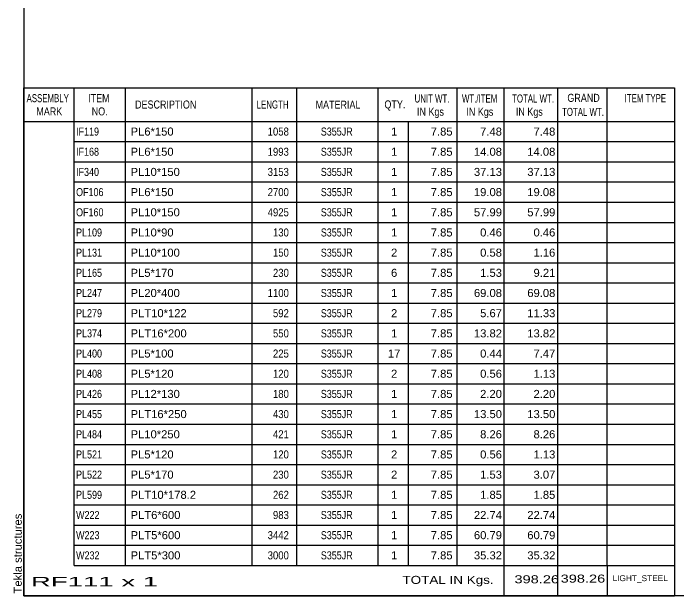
# Model space of a CAD drawing. Header units: millimetres. Extents: x -51 to 352, y -197 to 80.
# Drawn here: x -50.5 to 107.9, y -197.2 to -58.7 of the extents above; entities that cross this region are included whole.
import ezdxf

# ---------------------------------------------------------------- set-up
doc = ezdxf.new("R2010")
doc.units = ezdxf.units.MM
doc.styles.add('Arial', font='ARIAL.TTF', dxfattribs={"height": 0.2})

# ---------------------------------------------------------------- blocks, each defined once
blk = doc.blocks.new('Unknown-627306564-1201')
at = {"color": 5, "linetype": 'Continuous'}
for p, q in [((-48, 79.83), (-48, -197.17)), ((-48, -197.17), (352, -197.17))]:
    blk.add_line(p, q, dxfattribs=at)
at = {"color": 174, "linetype": 'Continuous', "style": 'Arial'}
blk.add_text('Tekla structures', height=1.9102, rotation=90, dxfattribs=at).set_placement((-48.5, -196.67))
blk = doc.blocks.new('CBS_BOM-627306564-8209')
at = {"color": 7, "linetype": 'Continuous'}
for p, q in [((-48.03, -84.4), (-48.03, -76.4)), ((-48.03, -76.4), (106.89, -76.4)), ((-36.03, -84.4), (-36.03, -76.4)), ((-23.84, -84.4), (-23.84, -76.4)), ((6.32, -84.4), (6.32, -76.4)), ((17, -84.4), (17, -76.4)), ((36.32, -84.4), (36.32, -76.4)), ((55.12, -84.4), (55.12, -76.4)), ((66.33, -84.4), (66.33, -76.4)), ((79.12, -84.4), (79.12, -76.4)), ((90.87, -84.4), (90.87, -76.4)), ((106.89, -76.4), (106.89, -84.39)), ((-48.03, -84.4), (106.89, -84.4)), ((-48.03, -89.2), (-48.03, -84.4)), ((-36.03, -89.2), (-36.03, -84.4)), ((-23.84, -89.2), (-23.84, -84.4)), ((6.32, -89.2), (6.32, -84.4)), ((17, -89.2), (17, -84.4)), ((36.32, -89.2), (36.32, -84.4)), ((43.58, -89.2), (43.58, -84.4)), ((55.12, -89.2), (55.12, -84.4)), ((66.33, -89.2), (66.33, -84.4)), ((79.12, -89.2), (79.12, -84.4)), ((90.89, -89.2), (90.89, -84.4)), ((106.89, -84.4), (106.89, -89.2)), ((-48.03, -94), (-48.03, -89.2)), ((-36.03, -89.2), (106.89, -89.2)), ((-36.03, -94), (-36.03, -89.2)), ((-23.84, -94), (-23.84, -89.2)), ((6.32, -94), (6.32, -89.2)), ((17, -94), (17, -89.2)), ((36.32, -94), (36.32, -89.2)), ((43.58, -94), (43.58, -89.2)), ((55.12, -94), (55.12, -89.2)), ((66.33, -94), (66.33, -89.2)), ((79.12, -94), (79.12, -89.2)), ((90.89, -94), (90.89, -89.2)), ((106.89, -89.2), (106.89, -94)), ((-48.03, -98.8), (-48.03, -94)), ((-36.03, -94), (106.89, -94)), ((-36.03, -98.8), (-36.03, -94)), ((-23.84, -98.8), (-23.84, -94)), ((6.32, -98.8), (6.32, -94)), ((17, -98.8), (17, -94)), ((36.32, -98.8), (36.32, -94)), ((43.58, -98.8), (43.58, -94)), ((55.12, -98.8), (55.12, -94)), ((66.33, -98.8), (66.33, -94)), ((79.12, -98.8), (79.12, -94)), ((90.89, -98.8), (90.89, -94)), ((106.89, -94), (106.89, -98.8)), ((-48.03, -103.6), (-48.03, -98.8)), ((-36.03, -98.8), (106.89, -98.8)), ((-36.03, -103.6), (-36.03, -98.8)), ((-23.84, -103.6), (-23.84, -98.8)), ((6.32, -103.6), (6.32, -98.8)), ((17, -103.6), (17, -98.8)), ((36.32, -103.6), (36.32, -98.8)), ((43.58, -103.6), (43.58, -98.8)), ((55.12, -103.6), (55.12, -98.8)), ((66.33, -103.6), (66.33, -98.8)), ((79.12, -103.6), (79.12, -98.8)), ((90.89, -103.6), (90.89, -98.8)), ((106.89, -98.8), (106.89, -103.6)), ((-48.03, -108.4), (-48.03, -103.6)), ((-36.03, -103.6), (106.89, -103.6)), ((-36.03, -108.4), (-36.03, -103.6)), ((-23.84, -108.4), (-23.84, -103.6)), ((6.32, -108.4), (6.32, -103.6)), ((17, -108.4), (17, -103.6)), ((36.32, -108.4), (36.32, -103.6)), ((43.58, -108.4), (43.58, -103.6)), ((55.12, -108.4), (55.12, -103.6)), ((66.33, -108.4), (66.33, -103.6)), ((79.12, -108.4), (79.12, -103.6)), ((90.89, -108.4), (90.89, -103.6)), ((106.89, -103.6), (106.89, -108.4)), ((-48.03, -113.2), (-48.03, -108.4)), ((-36.03, -108.4), (106.89, -108.4)), ((-36.03, -113.2), (-36.03, -108.4)), ((-23.84, -113.2), (-23.84, -108.4)), ((6.32, -113.2), (6.32, -108.4)), ((17, -113.2), (17, -108.4)), ((36.32, -113.2), (36.32, -108.4)), ((43.58, -113.2), (43.58, -108.4)), ((55.12, -113.2), (55.12, -108.4)), ((66.33, -113.2), (66.33, -108.4)), ((79.12, -113.2), (79.12, -108.4)), ((90.89, -113.2), (90.89, -108.4)), ((106.89, -108.4), (106.89, -113.2)), ((-48.03, -118), (-48.03, -113.2)), ((-36.03, -113.2), (106.89, -113.2)), ((-36.03, -118), (-36.03, -113.2)), ((-23.84, -118), (-23.84, -113.2)), ((6.32, -118), (6.32, -113.2)), ((17, -118), (17, -113.2)), ((36.32, -118), (36.32, -113.2)), ((43.58, -118), (43.58, -113.2)), ((55.12, -118), (55.12, -113.2)), ((66.33, -118), (66.33, -113.2)), ((79.12, -118), (79.12, -113.2)), ((90.89, -118), (90.89, -113.2)), ((106.89, -113.2), (106.89, -118)), ((-48.03, -122.8), (-48.03, -118)), ((-36.03, -118), (106.89, -118)), ((-36.03, -122.8), (-36.03, -118)), ((-23.84, -122.8), (-23.84, -118)), ((6.32, -122.8), (6.32, -118)), ((17, -122.8), (17, -118)), ((36.32, -122.8), (36.32, -118)), ((43.58, -122.8), (43.58, -118)), ((55.12, -122.8), (55.12, -118)), ((66.33, -122.8), (66.33, -118)), ((79.12, -122.8), (79.12, -118)), ((90.89, -122.8), (90.89, -118)), ((106.89, -118), (106.89, -122.8)), ((-48.03, -127.6), (-48.03, -122.8)), ((-36.03, -122.8), (106.89, -122.8)), ((-36.03, -127.6), (-36.03, -122.8)), ((-23.84, -127.6), (-23.84, -122.8)), ((6.32, -127.6), (6.32, -122.8)), ((17, -127.6), (17, -122.8)), ((36.32, -127.6), (36.32, -122.8)), ((43.58, -127.6), (43.58, -122.8)), ((55.12, -127.6), (55.12, -122.8)), ((66.33, -127.6), (66.33, -122.8)), ((79.12, -127.6), (79.12, -122.8)), ((90.89, -127.6), (90.89, -122.8)), ((106.89, -122.8), (106.89, -127.6)), ((-48.03, -132.4), (-48.03, -127.6)), ((-36.03, -127.6), (106.89, -127.6)), ((-36.03, -132.4), (-36.03, -127.6)), ((-23.84, -132.4), (-23.84, -127.6)), ((6.32, -132.4), (6.32, -127.6)), ((17, -132.4), (17, -127.6)), ((36.32, -132.4), (36.32, -127.6)), ((43.58, -132.4), (43.58, -127.6)), ((55.12, -132.4), (55.12, -127.6)), ((66.33, -132.4), (66.33, -127.6)), ((79.12, -132.4), (79.12, -127.6)), ((90.89, -132.4), (90.89, -127.6)), ((106.89, -127.6), (106.89, -132.4)), ((-48.03, -137.2), (-48.03, -132.4)), ((-36.03, -132.4), (106.89, -132.4)), ((-36.03, -137.2), (-36.03, -132.4)), ((-23.84, -137.2), (-23.84, -132.4)), ((6.32, -137.2), (6.32, -132.4)), ((17, -137.2), (17, -132.4)), ((36.32, -137.2), (36.32, -132.4)), ((43.58, -137.2), (43.58, -132.4)), ((55.12, -137.2), (55.12, -132.4)), ((66.33, -137.2), (66.33, -132.4)), ((79.12, -137.2), (79.12, -132.4)), ((90.89, -137.2), (90.89, -132.4)), ((106.89, -132.4), (106.89, -137.2)), ((-48.03, -142), (-48.03, -137.2)), ((-36.03, -137.2), (106.89, -137.2)), ((-36.03, -142), (-36.03, -137.2)), ((-23.84, -142), (-23.84, -137.2)), ((6.32, -142), (6.32, -137.2)), ((17, -142), (17, -137.2)), ((36.32, -142), (36.32, -137.2)), ((43.58, -142), (43.58, -137.2)), ((55.12, -142), (55.12, -137.2)), ((66.33, -142), (66.33, -137.2)), ((79.12, -142), (79.12, -137.2)), ((90.89, -142), (90.89, -137.2)), ((106.89, -137.2), (106.89, -142)), ((-48.03, -146.8), (-48.03, -142)), ((-36.03, -142), (106.89, -142)), ((-36.03, -146.8), (-36.03, -142)), ((-23.84, -146.8), (-23.84, -142)), ((6.32, -146.8), (6.32, -142)), ((17, -146.8), (17, -142)), ((36.32, -146.8), (36.32, -142)), ((43.58, -146.8), (43.58, -142)), ((55.12, -146.8), (55.12, -142)), ((66.33, -146.8), (66.33, -142)), ((79.12, -146.8), (79.12, -142)), ((90.89, -146.8), (90.89, -142)), ((106.89, -142), (106.89, -146.8)), ((-48.03, -151.6), (-48.03, -146.8)), ((-36.03, -146.8), (106.89, -146.8)), ((-36.03, -151.6), (-36.03, -146.8)), ((-23.84, -151.6), (-23.84, -146.8)), ((6.32, -151.6), (6.32, -146.8)), ((17, -151.6), (17, -146.8)), ((36.32, -151.6), (36.32, -146.8)), ((43.58, -151.6), (43.58, -146.8)), ((55.12, -151.6), (55.12, -146.8)), ((66.33, -151.6), (66.33, -146.8)), ((79.12, -151.6), (79.12, -146.8)), ((90.89, -151.6), (90.89, -146.8)), ((106.89, -146.8), (106.89, -151.6)), ((-48.03, -156.4), (-48.03, -151.6)), ((-36.03, -151.6), (106.89, -151.6)), ((-36.03, -156.4), (-36.03, -151.6)), ((-23.84, -156.4), (-23.84, -151.6)), ((6.32, -156.4), (6.32, -151.6)), ((17, -156.4), (17, -151.6)), ((36.32, -156.4), (36.32, -151.6)), ((43.58, -156.4), (43.58, -151.6)), ((55.12, -156.4), (55.12, -151.6)), ((66.33, -156.4), (66.33, -151.6)), ((79.12, -156.4), (79.12, -151.6)), ((90.89, -156.4), (90.89, -151.6)), ((106.89, -151.6), (106.89, -156.4)), ((-48.03, -161.2), (-48.03, -156.4)), ((-36.03, -156.4), (106.89, -156.4)), ((-36.03, -161.2), (-36.03, -156.4)), ((-23.84, -161.2), (-23.84, -156.4)), ((6.32, -161.2), (6.32, -156.4)), ((17, -161.2), (17, -156.4)), ((36.32, -161.2), (36.32, -156.4)), ((43.58, -161.2), (43.58, -156.4)), ((55.12, -161.2), (55.12, -156.4)), ((66.33, -161.2), (66.33, -156.4)), ((79.12, -161.2), (79.12, -156.4)), ((90.89, -161.2), (90.89, -156.4)), ((106.89, -156.4), (106.89, -161.2)), ((-48.03, -166), (-48.03, -161.2)), ((-36.03, -161.2), (106.89, -161.2)), ((-36.03, -166), (-36.03, -161.2)), ((-23.84, -166), (-23.84, -161.2)), ((6.32, -166), (6.32, -161.2)), ((17, -166), (17, -161.2)), ((36.32, -166), (36.32, -161.2)), ((43.58, -166), (43.58, -161.2)), ((55.12, -166), (55.12, -161.2)), ((66.33, -166), (66.33, -161.2)), ((79.12, -166), (79.12, -161.2)), ((90.89, -166), (90.89, -161.2)), ((106.89, -161.2), (106.89, -166)), ((-48.03, -170.8), (-48.03, -166)), ((-36.03, -166), (106.89, -166)), ((-36.03, -170.8), (-36.03, -166)), ((-23.84, -170.8), (-23.84, -166)), ((6.32, -170.8), (6.32, -166)), ((17, -170.8), (17, -166)), ((36.32, -170.8), (36.32, -166)), ((43.58, -170.8), (43.58, -166)), ((55.12, -170.8), (55.12, -166)), ((66.33, -170.8), (66.33, -166)), ((79.12, -170.8), (79.12, -166)), ((90.89, -170.8), (90.89, -166)), ((106.89, -166), (106.89, -170.8)), ((-48.03, -175.6), (-48.03, -170.8)), ((-36.03, -170.8), (106.89, -170.8)), ((-36.03, -175.6), (-36.03, -170.8)), ((-23.84, -175.6), (-23.84, -170.8)), ((6.32, -175.6), (6.32, -170.8)), ((17, -175.6), (17, -170.8)), ((36.32, -175.6), (36.32, -170.8)), ((43.58, -175.6), (43.58, -170.8)), ((55.12, -175.6), (55.12, -170.8)), ((66.33, -175.6), (66.33, -170.8)), ((79.12, -175.6), (79.12, -170.8)), ((90.89, -175.6), (90.89, -170.8)), ((106.89, -170.8), (106.89, -175.6)), ((-48.03, -180.4), (-48.03, -175.6)), ((-36.03, -175.6), (106.89, -175.6)), ((-36.03, -180.4), (-36.03, -175.6)), ((-23.84, -180.4), (-23.84, -175.6)), ((6.32, -180.4), (6.32, -175.6)), ((17, -180.4), (17, -175.6)), ((36.32, -180.4), (36.32, -175.6)), ((43.58, -180.4), (43.58, -175.6)), ((55.12, -180.4), (55.12, -175.6)), ((66.33, -180.4), (66.33, -175.6)), ((79.12, -180.4), (79.12, -175.6)), ((90.89, -180.4), (90.89, -175.6)), ((106.89, -175.6), (106.89, -180.4)), ((-48.03, -185.2), (-48.03, -180.4)), ((-36.03, -180.4), (106.89, -180.4)), ((-36.03, -185.2), (-36.03, -180.4)), ((-23.84, -185.2), (-23.84, -180.4)), ((6.32, -185.2), (6.32, -180.4)), ((17, -185.2), (17, -180.4)), ((36.32, -185.2), (36.32, -180.4)), ((43.58, -185.2), (43.58, -180.4)), ((55.12, -185.2), (55.12, -180.4)), ((66.33, -185.2), (66.33, -180.4)), ((79.12, -185.2), (79.12, -180.4)), ((90.89, -185.2), (90.89, -180.4)), ((106.89, -180.4), (106.89, -185.2)), ((-48.03, -190), (-48.03, -185.2)), ((-36.03, -185.2), (106.89, -185.2)), ((-36.03, -190), (-36.03, -185.2)), ((-23.84, -190), (-23.84, -185.2)), ((6.32, -190), (6.32, -185.2)), ((17, -190), (17, -185.2)), ((36.32, -190), (36.32, -185.2)), ((43.58, -190), (43.58, -185.2)), ((55.12, -190), (55.12, -185.2)), ((66.33, -190), (66.33, -185.2)), ((79.12, -190), (79.12, -185.2)), ((90.89, -190), (90.89, -185.2)), ((106.89, -185.2), (106.89, -190)), ((-48.03, -197.2), (-48.03, -190.02)), ((-36.03, -190), (106.89, -190)), ((66.33, -197.2), (66.33, -190.02)), ((79.12, -197.2), (79.12, -190.02)), ((90.92, -197.2), (90.92, -190.02)), ((106.89, -190), (106.89, -197.2)), ((-48.03, -197.2), (106.89, -197.2))]:
    blk.add_line(p, q, dxfattribs=at)
at = {"color": 3, "linetype": 'Continuous', "style": 'Arial'}
for s, height, width, p in [('ASSEMBLY', 1.91, 0.7, (-47.35, -79.82)), ('ITEM', 1.91, 0.8, (-32.7, -79.82)), ('UNIT WT.', 1.91, 0.7, (45.01, -79.9)), ('WT./ITEM', 1.91, 0.7, (56.3, -79.9)), ('TOTAL WT.', 1.91, 0.7, (68.24, -79.9)), ('GRAND', 1.91, 0.8, (81.39, -79.74)), ('ITEM TYPE', 1.91, 0.7, (95.03, -79.82)), ('DESCRIPTION', 1.9102, 0.8, (-21.52, -81.33)), ('LENGTH', 1.91, 0.7, (7.43, -81.33)), ('MATERIAL', 1.91, 0.8, (21.45, -81.37)), ('QTY.', 1.91, 0.8, (37.84, -81.3)), ('MARK', 1.91, 0.8, (-45.03, -82.96)), ('NO.', 1.91, 0.8, (-31.85, -82.96)), ('IN Kgs', 1.91, 0.8, (45.59, -83.04)), ('IN Kgs', 1.91, 0.8, (57.34, -83.04)), ('IN Kgs', 1.91, 0.8, (69.13, -83.04)), ('TOTAL WT.', 1.91, 0.7, (80.13, -83.08))]:
    blk.add_text(s, height=height, dxfattribs=dict(at, width=width)).set_placement(p)
at = {"color": 7, "linetype": 'Continuous', "style": 'Arial'}
for s, width, p in [('IF119', 0.8, (-35.57, -87.76)), ('1058', 0.85, (10.04, -87.76)), ('S355JR', 0.8, (22.69, -87.76)), ('IF168', 0.8, (-35.57, -92.56)), ('1993', 0.85, (10.04, -92.56)), ('S355JR', 0.8, (22.69, -92.56)), ('IF340', 0.8, (-35.57, -97.36)), ('3153', 0.85, (10.04, -97.36)), ('S355JR', 0.8, (22.69, -97.36)), ('OF106', 0.8, (-35.57, -102.16)), ('2700', 0.85, (10.04, -102.16)), ('S355JR', 0.8, (22.69, -102.16)), ('OF160', 0.8, (-35.57, -106.96)), ('4925', 0.85, (10.04, -106.96)), ('S355JR', 0.8, (22.69, -106.96)), ('PL109', 0.8, (-35.57, -111.76)), ('130', 0.85, (11.3, -111.76)), ('S355JR', 0.8, (22.69, -111.76)), ('PL131', 0.8, (-35.57, -116.56)), ('150', 0.85, (11.3, -116.56)), ('S355JR', 0.8, (22.69, -116.56)), ('PL165', 0.8, (-35.57, -121.36)), ('230', 0.85, (11.3, -121.36)), ('S355JR', 0.8, (22.69, -121.36)), ('PL247', 0.8, (-35.57, -126.16)), ('1100', 0.85, (10.04, -126.16)), ('S355JR', 0.8, (22.69, -126.16)), ('PL279', 0.8, (-35.57, -130.96)), ('592', 0.85, (11.3, -130.96)), ('S355JR', 0.8, (22.69, -130.96)), ('PL374', 0.8, (-35.57, -135.76)), ('550', 0.85, (11.3, -135.76)), ('S355JR', 0.8, (22.69, -135.76)), ('PL400', 0.8, (-35.57, -140.56)), ('225', 0.85, (11.3, -140.56)), ('S355JR', 0.8, (22.69, -140.56)), ('PL408', 0.8, (-35.57, -145.36)), ('120', 0.85, (11.3, -145.36)), ('S355JR', 0.8, (22.69, -145.36)), ('PL426', 0.8, (-35.57, -150.16)), ('180', 0.85, (11.3, -150.16)), ('S355JR', 0.8, (22.69, -150.16)), ('PL455', 0.8, (-35.57, -154.96)), ('430', 0.85, (11.3, -154.96)), ('S355JR', 0.8, (22.69, -154.96)), ('PL484', 0.8, (-35.57, -159.76)), ('421', 0.85, (11.3, -159.76)), ('S355JR', 0.8, (22.69, -159.76)), ('PL521', 0.8, (-35.57, -164.56)), ('120', 0.85, (11.3, -164.56)), ('S355JR', 0.8, (22.69, -164.56)), ('PL522', 0.8, (-35.57, -169.36)), ('230', 0.85, (11.3, -169.36)), ('S355JR', 0.8, (22.69, -169.36)), ('PL599', 0.8, (-35.57, -174.16)), ('262', 0.85, (11.3, -174.16)), ('S355JR', 0.8, (22.69, -174.16)), ('W222', 0.8, (-35.57, -178.96)), ('983', 0.85, (11.3, -178.96)), ('S355JR', 0.8, (22.69, -178.96)), ('W223', 0.8, (-35.57, -183.76)), ('3442', 0.85, (10.04, -183.76)), ('S355JR', 0.8, (22.69, -183.76)), ('W232', 0.8, (-35.57, -188.56)), ('3000', 0.85, (10.04, -188.56)), ('S355JR', 0.8, (22.69, -188.56))]:
    blk.add_text(s, height=1.91, dxfattribs=dict(at, width=width)).set_placement(p)
for s, height, p in [('PL6*150', 1.91, (-22.59, -87.76)), ('1', 1.91, (39.41, -87.76)), ('7.85', 1.91, (48.87, -87.76)), ('7.48', 1.91, (60.62, -87.76)), ('7.48', 1.91, (73.33, -87.76)), ('PL6*150', 1.91, (-22.59, -92.56)), ('1', 1.91, (39.41, -92.56)), ('7.85', 1.91, (48.87, -92.56)), ('14.08', 1.91, (59.14, -92.56)), ('14.08', 1.91, (71.85, -92.56)), ('PL10*150', 1.91, (-22.59, -97.36)), ('1', 1.91, (39.41, -97.36)), ('7.85', 1.91, (48.87, -97.36)), ('37.13', 1.91, (59.14, -97.36)), ('37.13', 1.91, (71.85, -97.36)), ('PL6*150', 1.91, (-22.59, -102.16)), ('1', 1.91, (39.41, -102.16)), ('7.85', 1.91, (48.87, -102.16)), ('19.08', 1.91, (59.14, -102.16)), ('19.08', 1.91, (71.85, -102.16)), ('PL10*150', 1.91, (-22.59, -106.96)), ('1', 1.91, (39.41, -106.96)), ('7.85', 1.91, (48.87, -106.96)), ('57.99', 1.91, (59.14, -106.96)), ('57.99', 1.91, (71.85, -106.96)), ('PL10*90', 1.91, (-22.59, -111.76)), ('1', 1.91, (39.41, -111.76)), ('7.85', 1.91, (48.87, -111.76)), ('0.46', 1.91, (60.62, -111.76)), ('0.46', 1.91, (73.33, -111.76)), ('PL10*100', 1.91, (-22.59, -116.56)), ('2', 1.91, (39.41, -116.56)), ('7.85', 1.91, (48.87, -116.56)), ('0.58', 1.91, (60.62, -116.56)), ('1.16', 1.91, (73.33, -116.56)), ('PL5*170', 1.91, (-22.59, -121.36)), ('6', 1.91, (39.41, -121.36)), ('7.85', 1.91, (48.87, -121.36)), ('1.53', 1.91, (60.62, -121.36)), ('9.21', 1.91, (73.33, -121.36)), ('PL20*400', 1.91, (-22.59, -126.16)), ('1', 1.91, (39.41, -126.16)), ('7.85', 1.91, (48.87, -126.16)), ('69.08', 1.91, (59.14, -126.16)), ('69.08', 1.91, (71.85, -126.16)), ('PLT10*122', 1.91, (-22.59, -130.96)), ('2', 1.91, (39.41, -130.96)), ('7.85', 1.91, (48.87, -130.96)), ('5.67', 1.91, (60.62, -130.96)), ('11.33', 1.91, (71.85, -130.96)), ('PLT16*200', 1.91, (-22.59, -135.76)), ('1', 1.91, (39.41, -135.76)), ('7.85', 1.91, (48.87, -135.76)), ('13.82', 1.91, (59.14, -135.76)), ('13.82', 1.91, (71.85, -135.76)), ('PL5*100', 1.91, (-22.59, -140.56)), ('17', 1.91, (38.67, -140.56)), ('7.85', 1.91, (48.87, -140.56)), ('0.44', 1.91, (60.62, -140.56)), ('7.47', 1.91, (73.33, -140.56)), ('PL5*120', 1.91, (-22.59, -145.36)), ('2', 1.91, (39.41, -145.36)), ('7.85', 1.91, (48.87, -145.36)), ('0.56', 1.91, (60.62, -145.36)), ('1.13', 1.91, (73.33, -145.36)), ('PL12*130', 1.91, (-22.59, -150.16)), ('1', 1.91, (39.41, -150.16)), ('7.85', 1.91, (48.87, -150.16)), ('2.20', 1.91, (60.62, -150.16)), ('2.20', 1.91, (73.33, -150.16)), ('PLT16*250', 1.91, (-22.59, -154.96)), ('1', 1.91, (39.41, -154.96)), ('7.85', 1.91, (48.87, -154.96)), ('13.50', 1.91, (59.14, -154.96)), ('13.50', 1.91, (71.85, -154.96)), ('PL10*250', 1.91, (-22.59, -159.76)), ('1', 1.91, (39.41, -159.76)), ('7.85', 1.91, (48.87, -159.76)), ('8.26', 1.91, (60.62, -159.76)), ('8.26', 1.91, (73.33, -159.76)), ('PL5*120', 1.91, (-22.59, -164.56)), ('2', 1.91, (39.41, -164.56)), ('7.85', 1.91, (48.87, -164.56)), ('0.56', 1.91, (60.62, -164.56)), ('1.13', 1.91, (73.33, -164.56)), ('PL5*170', 1.91, (-22.59, -169.36)), ('2', 1.91, (39.41, -169.36)), ('7.85', 1.91, (48.87, -169.36)), ('1.53', 1.91, (60.62, -169.36)), ('3.07', 1.91, (73.33, -169.36)), ('PLT10*178.2', 1.9102, (-22.59, -174.16)), ('1', 1.91, (39.41, -174.16)), ('7.85', 1.91, (48.87, -174.16)), ('1.85', 1.91, (60.62, -174.16)), ('1.85', 1.91, (73.33, -174.16)), ('PLT6*600', 1.91, (-22.59, -178.96)), ('1', 1.91, (39.41, -178.96)), ('7.85', 1.91, (48.87, -178.96)), ('22.74', 1.91, (59.14, -178.96)), ('22.74', 1.91, (71.85, -178.96)), ('PLT5*600', 1.91, (-22.59, -183.76)), ('1', 1.91, (39.41, -183.76)), ('7.85', 1.91, (48.87, -183.76)), ('60.79', 1.91, (59.14, -183.76)), ('60.79', 1.91, (71.85, -183.76)), ('PLT5*300', 1.91, (-22.59, -188.56)), ('1', 1.91, (39.41, -188.56)), ('7.85', 1.91, (48.87, -188.56)), ('35.32', 1.91, (59.14, -188.56)), ('35.32', 1.91, (71.85, -188.56))]:
    blk.add_text(s, height=height, dxfattribs=at).set_placement(p)
at = {"color": 6, "linetype": 'Continuous', "style": 'Arial'}
for s, height, width, p in [('RF111 x 1', 2.292, 2.05, (-46.31, -195.01)), ('TOTAL IN Kgs.', 1.9102, 1.2, (42.13, -194.4)), ('398.26', 1.91, 1.3, (68.79, -194.25)), ('398.26', 1.91, 1.3, (79.79, -194.09))]:
    blk.add_text(s, height=height, dxfattribs=dict(at, width=width)).set_placement(p)
blk.add_text('LIGHT_STEEL', height=1.4135, dxfattribs=at).set_placement((92.14, -193.74))

msp = doc.modelspace()

# ---------------------------------------------------------------- block references
for name in ['Unknown-627306564-1201', 'CBS_BOM-627306564-8209']:
    msp.add_blockref(name, (0, 0))

doc.saveas('drawing.dxf')
